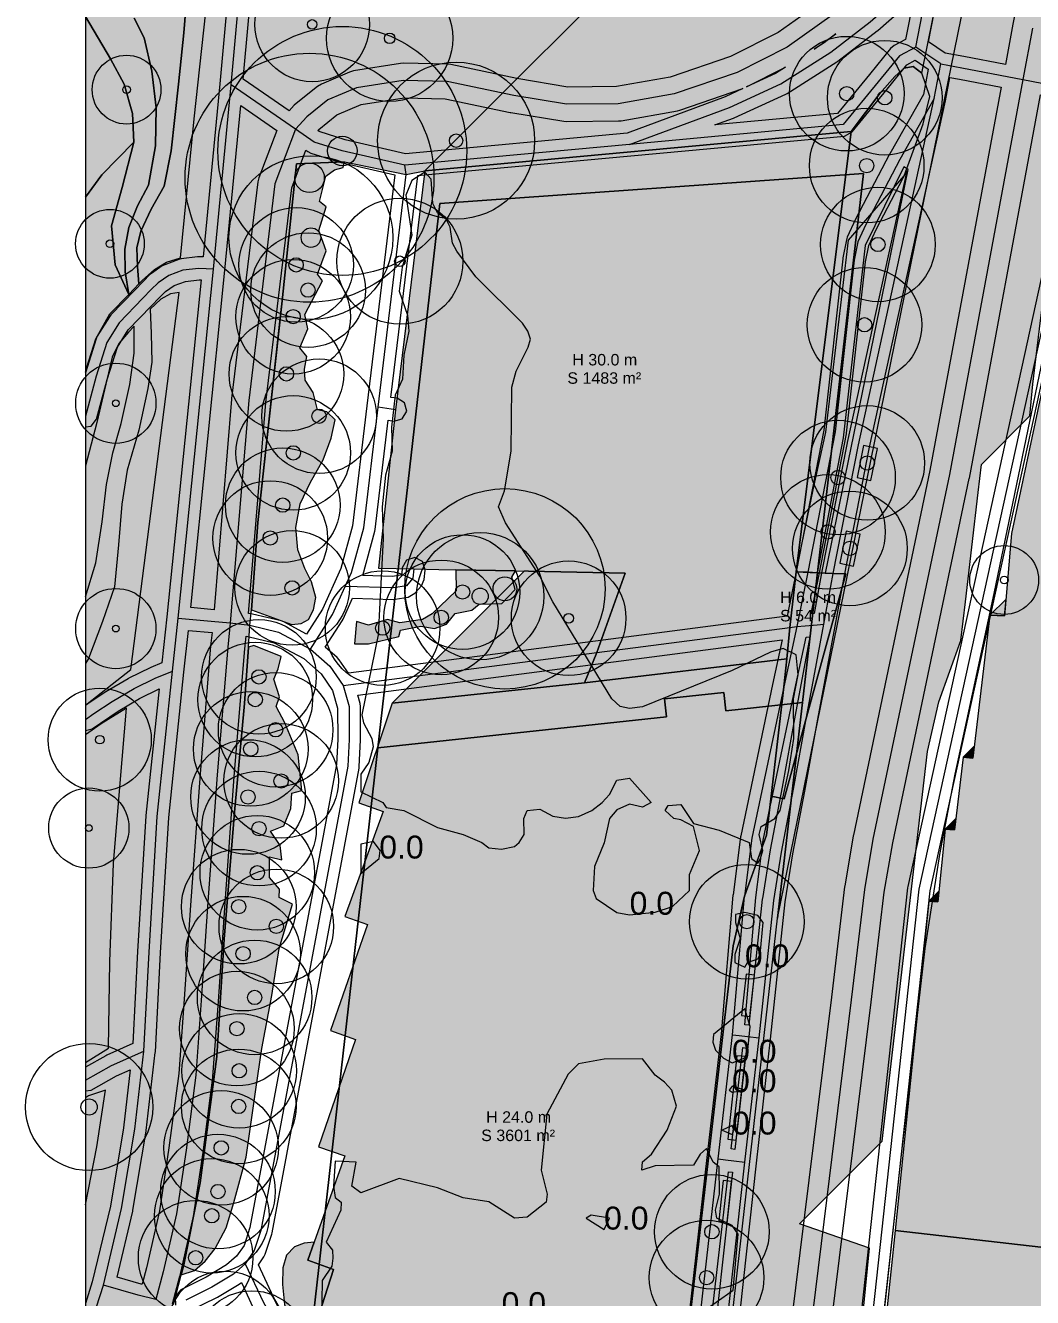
# Model space of a CAD drawing. Header units: metres. Extents: x -8 to 1190, y -11 to 1223.
# Drawn here: x -5.2 to 82.7, y 772.1 to 883.1 of the extents above; entities that cross this region are included whole.
import ezdxf

# ---------------------------------------------------------------- set-up
doc = ezdxf.new("R2010")
doc.units = ezdxf.units.M
doc.header["$MEASUREMENT"] = 0
for name, color, linetype, lineweight, true_color in [('TPX_BUILDING_AREAS_TEXT', 7, 'CONTINUOUS', 0, 0x000000), ('TPX_BUILDING_HEIGHTS_TEXT', 7, 'CONTINUOUS', 0, 0x000000), ('TPX_BUILDINGS', 7, 'CONTINUOUS', 0, 0x000000), ('TPX_BUILDINGS_HATCH', 7, 'CONTINUOUS', 0, 0xf0f0f0), ('TPX_BUILDINGS_SHADOWS_HATCH', 7, 'CONTINUOUS', 0, 0x000000), ('TPX_BUILDINGS_SHADOWS_OUTLINES', 7, 'CONTINUOUS', 0, 0x000000), ('TPX_CADASTRES', 7, 'CONTINUOUS', 0, 0x646464), ('TPX_CONTOUR_LINES_5M', 7, 'CONTINUOUS', 0, 0x969696), ('TPX_CONTOUR_LINES_5M_TEXT', 7, 'CONTINUOUS', 0, 0x000000), ('TPX_FRAME_PROJECT', 7, 'CONTINUOUS', 0, 0x000000), ('TPX_ROADS_AXES', 7, 'CONTINUOUS', 0, 0x323232), ('TPX_ROADS_CONTOURS', 7, 'CONTINUOUS', 0, 0x646464), ('TPX_VEGETATION_GREEN_SPACES', 7, 'CONTINUOUS', 0, 0x58ba48), ('TPX_VEGETATION_GREEN_SPACES_HATCH', 7, 'CONTINUOUS', 0, 0x58ba48), ('TPX_VEGETATION_TREES_INDIVIDUAL', 7, 'CONTINUOUS', 0, 0x136734), ('TPX_WATERWAYS', 7, 'CONTINUOUS', 0, 0x7aafdf), ('TPX_WATERWAYS_HATCH', 7, 'CONTINUOUS', 0, 0x7aafdf)]:
    doc.layers.add(name, color=color, linetype=linetype, lineweight=lineweight, true_color=true_color)
doc.styles.add('TPX_TEXTE', font='arial.ttf')

# ---------------------------------------------------------------- blocks, each defined once
blk = doc.blocks.new('TREETR006_CR069')
at = {"layer": 'TPX_VEGETATION_TREES_INDIVIDUAL'}
for radius in [6.85, 0.583]:
    blk.add_circle((0, 0, 0.04), radius, dxfattribs=at)
blk = doc.blocks.new('TREETR009_CR072')
at = {"layer": 'TPX_VEGETATION_TREES_INDIVIDUAL'}
for radius in [7.15, 0.851]:
    blk.add_circle((0, 0, 0.04), radius, dxfattribs=at)
blk = doc.blocks.new('TREETR003_CR030')
at = {"layer": 'TPX_VEGETATION_TREES_INDIVIDUAL'}
for radius in [3, 0.333]:
    blk.add_circle((0, 0, 0.04), radius, dxfattribs=at)
blk = doc.blocks.new('TREETR003_CR035')
at = {"layer": 'TPX_VEGETATION_TREES_INDIVIDUAL'}
for radius in [3.5, 0.292]:
    blk.add_circle((0, 0, 0.04), radius, dxfattribs=at)
blk = doc.blocks.new('TREETR004_CR045')
at = {"layer": 'TPX_VEGETATION_TREES_INDIVIDUAL'}
for radius in [4.5, 0.375]:
    blk.add_circle((0, 0, 0.04), radius, dxfattribs=at)
blk = doc.blocks.new('TREETR010_CR087')
at = {"layer": 'TPX_VEGETATION_TREES_INDIVIDUAL'}
for radius in [8.74, 1.04]:
    blk.add_circle((0, 0, 0.04), radius, dxfattribs=at)
blk = doc.blocks.new('TREETR005_CR055')
at = {"layer": 'TPX_VEGETATION_TREES_INDIVIDUAL'}
for radius in [5.5, 0.458]:
    blk.add_circle((0, 0, 0.04), radius, dxfattribs=at)
blk = doc.blocks.new('TREETR006_CR050')
at = {"layer": 'TPX_VEGETATION_TREES_INDIVIDUAL'}
for radius in [5, 0.625]:
    blk.add_circle((0, 0, 0.04), radius, dxfattribs=at)
blk = doc.blocks.new('TREETR004_CR050')
at = {"layer": 'TPX_VEGETATION_TREES_INDIVIDUAL'}
for radius in [5, 0.417]:
    blk.add_circle((0, 0, 0.04), radius, dxfattribs=at)
blk = doc.blocks.new('TREETR013_CR109')
at = {"layer": 'TPX_VEGETATION_TREES_INDIVIDUAL'}
for radius in [10.86, 1.29]:
    blk.add_circle((0, 0, 0.04), radius, dxfattribs=at)
blk = doc.blocks.new('TREETR007_CR056')
at = {"layer": 'TPX_VEGETATION_TREES_INDIVIDUAL'}
for radius in [5.55, 0.708]:
    blk.add_circle((0, 0, 0.04), radius, dxfattribs=at)

msp = doc.modelspace()

# ---------------------------------------------------------------- hatches: boundary and pattern name
at = {"layer": 'TPX_BUILDINGS_HATCH'}
for points in [[(27.05, 849.58), (25.58, 835.75), (28.65, 835.69), (30.83, 835.64), (32.34, 835.62), (37.54, 835.51), (38.68, 835.49), (47.11, 835.32), (44.63, 828.4), (43.56, 825.74), (61.22, 827.84), (61.47, 830.59), (62.04, 835.43), (66.84, 873.86), (29.63, 870.42), (27.05, 849.58)], [(73.61, 806.7), (70.68, 777.97), (90.51, 775.71), (88.73, 758.87), (91.45, 758.5), (90.71, 750.21), (112.98, 747.37), (115.37, 770.56), (114.98, 770.62), (103.7, 772.13), (102.29, 769.16), (100.28, 770.07), (98.16, 765.01), (94.88, 765.46), (96.09, 776.76), (98.38, 776.61), (100.04, 790.49), (100.12, 791.22), (100.63, 795.44), (102.65, 795.22), (107.24, 794.72), (112.13, 794.2), (113.03, 802.15), (118.72, 801.43), (124.74, 850.89), (125.15, 854.82), (126.63, 869), (88.12, 874.47), (83.87, 853.15), (80.83, 838.78), (80.21, 831.59), (78.94, 831.64), (77.44, 819.17), (76.6, 819.26), (75.85, 812.92), (75.04, 812.98), (74.4, 806.63), (73.61, 806.7)], [(60.94, 825.39), (59.83, 815.86), (60.98, 815.62), (62.93, 822.76), (66.35, 835.26), (65.26, 835.3), (64.58, 835.33), (63.87, 835.35), (63.04, 835.39), (62.04, 835.43), (61.47, 830.59), (61.22, 827.84), (60.94, 825.39)], [(19.29, 767.31), (18.82, 765.85), (20.64, 756.36), (19.45, 756.25), (22.31, 708.94), (37.54, 707.14), (41.47, 706.67), (45.13, 706.23), (47.79, 705.92), (46.74, 719.08), (47.29, 723.78), (47.37, 724.35), (47.43, 724.93), (47.69, 727.18), (50.09, 746.61), (50.58, 750.6), (51.46, 759.45), (42.65, 762.52), (42.94, 763.34), (43.63, 765.31), (44.25, 767.11), (44.46, 767.71), (52.56, 768.79), (56.53, 802.8), (57.51, 807.13), (59.12, 811.56), (59.44, 812.47), (59.83, 815.86), (60.94, 825.39), (61.22, 827.84), (43.56, 825.74), (26.76, 823.97), (23.85, 815.29), (25.97, 814.52), (22.63, 805.35), (24.61, 804.66), (21.4, 795.43), (23.57, 794.64), (20.34, 785.28), (22.64, 784.49), (19.96, 776.96), (19.4, 775.39), (21.66, 774.57), (19.63, 768.32), (19.29, 767.31)], [(70.68, 777.97), (68.01, 752.72), (87.84, 750.44), (88.73, 758.87), (90.51, 775.71), (70.68, 777.97)]]:
    msp.add_hatch(color=256, dxfattribs=at).paths.add_polyline_path(points)
at = {"layer": 'TPX_BUILDINGS_SHADOWS_HATCH'}
for points in [[(50.84, 891.63), (29.63, 870.42), (66.84, 873.86), (62.04, 835.43), (63.87, 835.35), (65.26, 835.3), (66.35, 835.26), (62.93, 822.76), (60.98, 815.62), (59.83, 815.86), (59.44, 812.47), (57.51, 807.13), (56.53, 802.8), (52.56, 768.79), (44.46, 767.71), (44.25, 767.11), (43.63, 765.31), (42.94, 763.34), (42.65, 762.52), (51.46, 759.45), (50.58, 750.6), (50.09, 746.61), (47.69, 727.18), (47.43, 724.95), (47.37, 724.35), (47.29, 723.78), (46.74, 719.08), (47.79, 705.92), (64.76, 722.89), (63.71, 736.05), (64.26, 740.75), (64.34, 741.32), (64.4, 741.9), (64.66, 744.15), (67.06, 763.58), (67.55, 767.57), (68.43, 776.42), (62.32, 778.55), (69.53, 785.76), (73.5, 819.77), (74.48, 824.1), (76.41, 829.44), (76.8, 832.83), (77.91, 842.36), (78.19, 844.81), (82.43, 849.05), (82.69, 851.8), (83.25, 856.64), (88.05, 895.08), (50.84, 891.63)], [(38.29, 835.5), (26.76, 823.97), (43.56, 825.74), (44.63, 828.4), (47.11, 835.32), (38.68, 835.49), (38.29, 835.5)], [(80.34, 833.05), (78.94, 831.64), (80.21, 831.59), (80.34, 833.05)], [(77.57, 820.23), (76.6, 819.26), (77.44, 819.17), (77.57, 820.23)], [(75.97, 813.91), (75.04, 812.98), (75.85, 812.92), (75.97, 813.91)], [(74.49, 807.58), (73.61, 806.7), (74.4, 806.63), (74.49, 807.58)]]:
    msp.add_hatch(color=256, dxfattribs=at).paths.add_polyline_path(points)
at = {"layer": 'TPX_VEGETATION_GREEN_SPACES_HATCH'}
for points in [[(0, 946.95), (0, 748.38), (1.31, 752.54), (3.68, 758.98), (6.18, 765.81), (7.04, 769.09), (7.68, 771.52), (8.36, 774.1), (8.58, 774.97), (10.02, 782.12), (11.48, 793.14), (12.1, 803.39), (13.01, 814.47), (13.87, 823.96), (14.22, 828.87), (14.35, 830.78), (14.48, 832.11), (15.05, 839.73), (17.03, 857.82), (17.14, 858.81), (18.41, 871.02), (22.6, 871.19), (28, 870.09), (29.63, 870.42), (66.84, 873.86), (69.33, 877.17), (70.64, 878.65), (71.45, 879.38), (72.23, 879.52), (72.99, 878.95), (77.42, 900.8), (81.56, 922.88), (82.26, 923.22), (85.47, 922.63), (85.77, 924.24), (86.11, 926.04), (86.54, 928.42), (86.97, 930.73), (89.12, 942.26), (89.73, 944.01), (90.69, 945.45), (92.03, 946.57), (93.5, 947.2), (95.23, 947.38), (115.7, 948.85), (117.33, 949.18), (118.76, 949.67), (119.86, 950.6), (120.69, 951.98), (125.22, 961.69), (130.85, 974.01), (132.57, 977.77), (134.39, 981.76), (142.7, 999.97), (145.24, 1005.52), (185.84, 1013.05), (217.83, 1018.96), (223.71, 1020.26), (221.84, 1029.13), (218.88, 1043.16), (217.58, 1049.33), (217.01, 1052.03), (215.68, 1058.31), (215.05, 1061.27), (214.08, 1065.92), (212.22, 1074.71), (211.56, 1077.85), (241.43, 1084.13), (243.06, 1076.42), (246.19, 1061.55), (248.12, 1052.43), (248.93, 1048.59), (250.85, 1039.5), (253.62, 1026.2), (259.73, 1027.35), (266.95, 1028.75), (258.3, 1072.96), (255.77, 1085.84), (296.74, 1093.81), (313.88, 1097.15), (316.41, 1097.64), (334.66, 1101.2), (378.18, 1109.74), (389.82, 1112.03), (387.91, 1124.13), (401.49, 1126.84), (484.15, 1142.34), (485.48, 1142.62), (487.78, 1143.04), (498.8, 1145.1), (500.98, 1145.51), (530.38, 1150.99), (533.24, 1151.54), (574.75, 1159.4), (574.1, 1163.4), (563.36, 1215.93), (563, 1218.59), (401.94, 1218.59), (401.47, 1216.75), (400.39, 1208.81), (401.16, 1205.6), (402.53, 1203.12), (403.3, 1200.46), (403.67, 1197.11), (402.52, 1193.65), (399.97, 1187.73), (396.85, 1182.79), (394.1, 1179.23), (389.84, 1175.05), (384.07, 1168.9), (379.71, 1165.1), (377.59, 1162.91), (376.46, 1159.99), (375.71, 1155.78), (375.78, 1138.41), (375.81, 1129.84), (373.86, 1128.02), (371.07, 1126.67), (366.58, 1125.46), (336.55, 1120.38), (326.68, 1119.79), (315.15, 1121.43), (307.05, 1123.19), (299.46, 1126.34), (289.16, 1132.6), (282.52, 1138.46), (277.47, 1144.68), (272.95, 1149.57), (270.14, 1151.39), (267.65, 1152.32), (261.09, 1177.74), (229.2, 1170.51), (226.55, 1164.42), (162.2, 1148.41), (158.41, 1147.29), (154.16, 1145.85), (149.7, 1143.84), (145.34, 1141.24), (141.54, 1138.54), (144.46, 1134.75), (146.98, 1131.4), (133.62, 1121.1), (131.09, 1124.45), (127.13, 1129.25), (123.84, 1130.33), (91.75, 1110.02), (87.45, 1107.29), (81.28, 1097.36), (59.82, 1062.76), (60.31, 1059.01), (64.63, 1055.95), (65.7, 1053.33), (68.24, 1052.74), (77.37, 1046.68), (77.54, 1047.76), (83.88, 1043.56), (77.85, 1039.96), (76.21, 1040.6), (73.52, 1029.16), (75.27, 1028.71), (74.5, 1025.64), (72.79, 1026.02), (71.15, 1019.08), (69.93, 1013.93), (69.08, 1010.4), (68.15, 1005.55), (76.96, 1000.05), (84.54, 995.29), (84.06, 992.66), (81.26, 985.85), (77.92, 979.36), (76.05, 976.38), (32.69, 993.15), (31.52, 985.11), (31.23, 982.73), (28.61, 961.39), (31.66, 960.68), (32.35, 960.51), (33.03, 960.34), (57.92, 954.73), (58.66, 954.55), (59.41, 954.37), (63.72, 953.35), (60.59, 933.97), (0, 946.95)], [(0, 946.95), (0, 748.38), (1.31, 752.54), (3.68, 758.98), (6.18, 765.81), (7.04, 769.09), (7.68, 771.52), (8.36, 774.1), (8.58, 774.97), (10.02, 782.12), (11.48, 793.14), (12.1, 803.39), (13.01, 814.47), (13.87, 823.96), (14.22, 828.87), (14.35, 830.78), (14.48, 832.11), (15.05, 839.73), (17.03, 857.82), (17.14, 858.81), (18.41, 871.02), (22.6, 871.19), (28, 870.09), (29.63, 870.42), (66.84, 873.86), (69.33, 877.17), (70.64, 878.65), (71.45, 879.38), (72.23, 879.52), (72.99, 878.95), (77.42, 900.8), (81.56, 922.88), (82.26, 923.22), (85.47, 922.63), (85.77, 924.24), (86.11, 926.04), (86.54, 928.42), (60.59, 933.97), (0, 946.95)], [(0, 896.85), (0, 883.89), (2.18, 880.18), (3.38, 877.97), (4.11, 875.41), (4.24, 872.93), (3.21, 868.97), (2.29, 865.61), (2.61, 862.23), (3.78, 859.63), (3.48, 861.6), (3.45, 863.58), (3.79, 865.47), (4.56, 867.36), (5.5, 869.16), (6.12, 872.59), (6.17, 875.92), (5.79, 879.1), (5.14, 882.01), (4.25, 883.75), (2.83, 884.92), (1.66, 886.69), (0.74, 889.02), (0.27, 891.45), (0.57, 893.98), (2.09, 895.91), (3.85, 897.23), (5.79, 897.54), (7.7, 896.93), (8.83, 895.43), (9.19, 892.76), (9.04, 888.23), (8.6, 882.46), (8.12, 877.98), (7.48, 872.15), (6.86, 869.07), (5.75, 867.07), (4.84, 865.16), (4.48, 863.7), (4.55, 862.07), (4.67, 860.55), (4.96, 860.85), (6.04, 861.8), (7.08, 862.46), (8.29, 862.83), (9.49, 874.96), (11, 888.85), (12.02, 896.95), (12.28, 900.14), (10.52, 900.87), (7.88, 900.95), (5.08, 900.26), (2.23, 898.87), (0, 896.85)], [(0, 883.89), (0, 868.11), (1.42, 870.06), (4.24, 872.93), (4.11, 875.41), (3.38, 877.97), (2.18, 880.18), (0, 883.89)], [(66.84, 873.86), (62.04, 835.43), (63.5, 842.6), (64.62, 847.62), (66.58, 864.37), (71.46, 869.98), (73.12, 874.51), (73.69, 876.9), (72.99, 878.95), (72.23, 879.52), (71.45, 879.38), (70.64, 878.65), (69.33, 877.17), (66.84, 873.86)], [(0, 868.11), (0, 852.84), (0.13, 853.3), (0.92, 855.76), (2.14, 857.94), (3.78, 859.63), (2.61, 862.23), (2.29, 865.61), (3.21, 868.97), (4.24, 872.93), (1.42, 870.06), (0, 868.11)], [(15.05, 839.73), (14.48, 832.11), (16.4, 831.43), (18.02, 830.83), (18.84, 830.92), (19.47, 831.27), (19.91, 832.11), (20.12, 833.18), (19.74, 834.56), (19.15, 835.72), (18.53, 837.36), (18.35, 839.3), (18.73, 841.36), (19.64, 843.27), (20.76, 845.21), (21.45, 847.08), (21.81, 848.69), (21.07, 849.39), (20.24, 849.58), (19.89, 851.09), (19.17, 852.14), (19.12, 853.11), (19.31, 854.23), (18.71, 854.98), (19.41, 856.64), (19.16, 857.88), (20.69, 860.81), (20.25, 861.4), (21.01, 863.45), (20.38, 865.2), (21.02, 867.27), (20.43, 867.74), (20.99, 869.95), (21.73, 870.49), (22.49, 870.7), (22.6, 871.19), (18.41, 871.02), (17.14, 858.81), (15.05, 839.73)], [(66.12, 847.13), (63.87, 835.35), (64.58, 835.33), (71.79, 870.52), (71.43, 870.76), (68.04, 863.91), (66.12, 847.13)], [(0, 827.45), (0, 823.82), (0.16, 823.92), (3.97, 826.91), (8.17, 859.81), (7.42, 859.7), (6.58, 859.23), (5.65, 858.35), (5.74, 856.24), (5.79, 853.72), (5.46, 851.42), (4.67, 847.78), (3.64, 844.29), (3.18, 841.34), (2.9, 837.79), (2.53, 834.13), (1.49, 831.09), (0.27, 827.86), (0, 827.45)], [(0, 844.67), (0, 833.24), (0.9, 836.22), (1.47, 839.79), (1.84, 843.06), (2.4, 845.81), (3.11, 848.38), (3.87, 851.78), (4.25, 854.52), (4.26, 856.86), (3.77, 856.33), (2.93, 855.35), (2.33, 854.17), (0.99, 848.46), (0, 844.67)], [(67.9, 846.45), (67.34, 843.65), (68.54, 843.41), (69.11, 846.2), (67.9, 846.45)], [(66.4, 838.99), (65.83, 836.2), (67.03, 835.94), (67.6, 838.73), (66.4, 838.99)], [(23.67, 831.09), (23.48, 829.14), (24.7, 829.14), (27.35, 829.78), (27.51, 830.33), (29.27, 830.7), (30.47, 830.48), (31.52, 830.86), (32.28, 831.81), (33.72, 832.09), (34.35, 832.62), (36.33, 832.66), (37.51, 833.88), (37.21, 834.96), (37.54, 835.51), (32.34, 835.62), (32.35, 833.77), (30.27, 831.76), (29.43, 831.27), (27.43, 830.99), (26.35, 831.26), (24.71, 830.79), (23.67, 831.09)], [(8.58, 774.97), (8.36, 774.1), (9.53, 774.49), (10.45, 775.28), (11.33, 776.41), (12.29, 778.21), (12.94, 780.4), (14.04, 784.37), (14.87, 790.27), (15.41, 793.85), (16.27, 798.46), (16.91, 802.56), (18.07, 806.44), (16.9, 807.01), (16.94, 807.74), (16.07, 808.78), (16.06, 810.57), (17.13, 810.3), (16.99, 811.57), (16.15, 812.8), (17.31, 813.26), (17.93, 814.79), (18.01, 816.13), (18.89, 816.37), (18.58, 819.46), (17.4, 822.26), (16.64, 823.68), (16.94, 824.54), (16.45, 826.07), (16.82, 826.96), (17.08, 828.04), (14.71, 829), (14.22, 828.87), (13.87, 823.96), (13.01, 814.47), (12.1, 803.39), (11.48, 793.14), (10.02, 782.12), (8.58, 774.97)], [(0, 821.21), (0, 792.64), (2.02, 793.87), (2.14, 801.43), (2.44, 809.98), (3.03, 817.01), (3.6, 823.54), (1.37, 822.16), (0, 821.21)], [(57.65, 800.33), (57.25, 796.73), (57.99, 796.64), (58.38, 800.25), (57.65, 800.33)], [(56.86, 793.22), (56.06, 785.94), (56.79, 785.85), (57.6, 793.14), (56.86, 793.22)], [(0, 789.55), (0, 780.22), (1.01, 785.26), (1.75, 790.2), (0.27, 789.72), (0, 789.55)], [(55.66, 782.34), (55.28, 778.81), (56, 778.71), (56.39, 782.25), (55.66, 782.34)], [(17.23, 774.7), (17.19, 773.26), (17.38, 771.52), (17.79, 770.13), (18.58, 768.98), (19.38, 768.44), (19.63, 768.32), (21.66, 774.57), (19.4, 775.39), (19.96, 776.96), (19.09, 776.87), (18.24, 776.53), (17.54, 775.82), (17.23, 774.7)]]:
    msp.add_hatch(color=256, dxfattribs=at).paths.add_polyline_path(points)
at = {"layer": 'TPX_WATERWAYS_HATCH'}
msp.add_hatch(color=256, dxfattribs=at).paths.add_polyline_path([(0.57, 893.98), (0.27, 891.45), (0.74, 889.02), (1.66, 886.69), (2.83, 884.92), (4.25, 883.75), (5.14, 882.01), (5.79, 879.1), (6.17, 875.92), (6.12, 872.59), (5.5, 869.16), (4.56, 867.36), (3.79, 865.47), (3.45, 863.58), (3.48, 861.6), (3.78, 859.63), (4.67, 860.55), (4.55, 862.07), (4.48, 863.7), (4.84, 865.16), (5.75, 867.07), (6.86, 869.07), (7.48, 872.15), (8.12, 877.98), (8.6, 882.46), (9.04, 888.23), (9.19, 892.76), (8.83, 895.43), (7.7, 896.93), (5.79, 897.54), (3.85, 897.23), (2.09, 895.91), (0.57, 893.98)])

# ---------------------------------------------------------------- linework, layer by layer
at = {"layer": 'TPX_BUILDINGS', "elevation": 0.04}
for points in [[(27.05, 849.58), (25.58, 835.75), (28.65, 835.69), (30.83, 835.64), (32.34, 835.62), (37.54, 835.51), (38.68, 835.49), (47.11, 835.32), (44.63, 828.4), (43.56, 825.74), (61.22, 827.84), (61.47, 830.59), (62.04, 835.43), (66.84, 873.86), (29.63, 870.42)], [(60.94, 825.39), (59.83, 815.86), (60.98, 815.62), (62.93, 822.76), (66.35, 835.26), (65.26, 835.3), (64.58, 835.33), (63.87, 835.35), (63.04, 835.39), (62.04, 835.43), (61.47, 830.59), (61.22, 827.84)], [(70.68, 777.97), (68.01, 752.72), (87.84, 750.44), (88.73, 758.87), (90.51, 775.71)]]:
    msp.add_lwpolyline(points, close=True, dxfattribs=at)
for points in [[(83.87, 853.15), (80.83, 838.78), (80.21, 831.59), (78.94, 831.64), (77.44, 819.17), (76.6, 819.26), (75.85, 812.92), (75.04, 812.98), (74.4, 806.63), (73.61, 806.7), (70.68, 777.97), (90.51, 775.71)], [(52.56, 768.79), (56.53, 802.8), (57.51, 807.13), (59.12, 811.56), (59.44, 812.47), (59.83, 815.86), (60.94, 825.39), (61.22, 827.84), (43.56, 825.74), (26.76, 823.97), (23.85, 815.29), (25.97, 814.52), (22.63, 805.35), (24.61, 804.66), (21.4, 795.43), (23.57, 794.64), (20.34, 785.28), (22.64, 784.49), (19.96, 776.96), (19.4, 775.39), (21.66, 774.57), (19.63, 768.32)]]:
    msp.add_lwpolyline(points, dxfattribs=at)
at = {"layer": 'TPX_BUILDINGS_SHADOWS_OUTLINES', "elevation": 0.04}
for points in [[(67.55, 767.57), (68.43, 776.42), (62.32, 778.55), (69.53, 785.76), (73.5, 819.77), (74.48, 824.1), (76.41, 829.44), (76.8, 832.83), (77.91, 842.36), (78.19, 844.81), (82.43, 849.05), (82.69, 851.8), (83.25, 856.64), (88.05, 895.08)], [(50.84, 891.63), (29.63, 870.42), (66.84, 873.86), (62.04, 835.43), (63.87, 835.35), (65.26, 835.3), (66.35, 835.26), (62.93, 822.76), (60.98, 815.62), (59.83, 815.86), (59.44, 812.47), (57.51, 807.13), (56.53, 802.8), (52.56, 768.79)]]:
    msp.add_lwpolyline(points, dxfattribs=at)
for points in [[(38.29, 835.5), (26.76, 823.97), (43.56, 825.74), (44.63, 828.4), (47.11, 835.32), (38.68, 835.49)], [(80.34, 833.05), (78.94, 831.64), (80.21, 831.59)], [(77.57, 820.23), (76.6, 819.26), (77.44, 819.17)], [(75.97, 813.91), (75.04, 812.98), (75.85, 812.92)], [(74.49, 807.58), (73.61, 806.7), (74.4, 806.63)]]:
    msp.add_lwpolyline(points, close=True, dxfattribs=at)
at = {"layer": 'TPX_CADASTRES', "elevation": 0.02}
for points in [[(0, 947.13), (0, 595.6), (5.47, 643.71), (7.13, 658.29), (9.5, 679.16), (45.56, 674.66), (48.68, 702.1), (12.62, 706.6), (25.53, 820.09), (30.92, 867.56), (67.89, 870.17), (62.59, 824.04), (60.41, 805.22), (85.48, 928.08), (60.47, 934.83), (60.3, 933.81), (26.37, 941.25)], [(71.25, 785.09), (65.95, 737.22), (82.28, 735.08), (81.65, 729.68), (81.39, 727.47), (81.61, 727.44), (85.43, 726.94), (108.43, 723.94), (113.26, 723.31), (116.65, 756.19), (118.63, 773.37), (108.96, 774.58), (120.94, 793.31), (124.05, 821.89), (128.96, 870.8), (88.64, 878.7), (79.29, 833.55), (76.9, 822.45), (75.86, 817.78), (74.53, 810.76), (73.26, 802.57)], [(30.92, 867.56), (25.53, 820.09), (50.7, 822.77), (50.53, 824.36), (55.71, 824.91), (55.89, 823.32), (62.59, 824.04), (67.89, 870.17)], [(25.53, 820.09), (12.62, 706.6), (48.68, 702.1), (60.41, 805.22), (62.59, 824.04), (55.89, 823.32), (55.71, 824.91), (50.53, 824.36), (50.7, 822.77)]]:
    msp.add_lwpolyline(points, close=True, dxfattribs=at)
at = {"layer": 'TPX_CONTOUR_LINES_5M', "elevation": 0.05}
for points in [[(29.61, 870.29), (28.5, 869.57), (27.95, 868.28), (28.49, 864.8), (27.63, 862.01), (27.37, 859.92), (28.11, 857.82), (28.22, 856.43), (27.78, 854.34), (27.66, 852.25), (27.04, 850.85), (26.71, 848.06), (26.77, 845.97), (26.2, 843.88), (25.9, 841.09), (25.99, 838.3), (25.54, 829.94), (24.12, 822.97), (24.26, 822.27), (25, 820.88), (25.1, 820.18), (24.72, 818.79), (24.03, 817.78), (24.03, 816.23), (25.96, 815.3), (26.26, 814.88), (27.79, 814.6), (30.73, 813.13), (32.97, 812.53), (34.6, 811.81), (35.2, 811.36), (36.32, 811.25), (37.44, 811.47), (37.86, 811.81), (38.29, 812.51), (38.25, 813.91), (38.55, 814.62), (39.67, 814.72), (40.79, 814.11), (41.91, 813.95), (43.02, 814.08), (44.2, 814.6), (45.11, 815.3), (45.74, 816), (46.38, 817.26), (47.49, 817.44), (49.36, 815.3), (48.61, 814.91), (47.49, 815.17), (46.38, 814.66), (45.73, 813.91), (45.26, 811.79), (44.42, 809.72), (44.3, 807.63), (44.57, 806.93), (46.38, 805.72), (47.49, 805.52), (49.73, 805.73), (51.24, 806.24), (52.73, 807.63), (52.72, 809.03), (53.59, 811.12), (53.06, 813.21), (51.96, 813.81), (51.36, 813.91), (50.58, 814.6), (50.85, 815.06), (51.96, 815.13), (53.08, 813.47), (55.32, 812.9), (57.93, 811.81), (58.14, 810.42), (58.67, 810.01), (58.9, 810.42), (59.12, 811.12), (58.81, 812.51), (58.98, 813.21), (60.17, 813.91), (60.63, 814.6), (61.4, 818.09), (61.83, 820.88), (61.8, 824.36), (62.2, 826.45), (62.02, 828.2), (60.9, 828.75), (59.79, 828.41), (56.43, 826.82), (48.61, 823.65), (47.49, 823.5), (46.68, 823.67), (45.94, 824.36), (40.79, 832.82), (39.67, 835.06), (36.65, 839.7), (36.05, 841.09), (36.56, 842.49), (37.16, 845.97), (37.21, 851.55), (37.6, 852.94), (38.64, 855.04), (38.84, 855.73), (38.6, 856.43), (38.14, 857.13), (34.08, 861.17), (32.42, 863.4), (32.03, 864.1), (31.83, 865.49), (31.48, 866.19), (30.73, 866.75), (30.31, 867.58), (30.16, 869.68), (29.61, 870.29)], [(25.14, 811.9), (24.03, 811.68), (24.03, 809.12), (25.64, 810.42), (25.71, 811.12), (25.14, 811.9)], [(57.55, 805.71), (56.74, 805.54), (56.73, 804.84), (57.13, 803.45), (56.67, 802.05), (56.66, 801.36), (57.55, 800.93), (57.78, 801.36), (58.67, 801.67), (58.87, 802.05), (59.14, 804.84), (58.67, 805.44), (57.55, 805.71)], [(57.55, 797.32), (54.81, 795.08), (54.75, 794.39), (54.98, 793.69), (55.68, 792.99), (56.43, 792.61), (57.55, 793.02), (57.82, 793.69), (58.01, 795.78), (57.55, 797.32)], [(43.02, 792.52), (42.14, 791.6), (40.28, 788.11), (39.76, 783.23), (40.3, 781.14), (40.2, 780.44), (38.55, 779.12), (37.44, 779.05), (35.2, 780.48), (32.97, 780.83), (30.73, 781.69), (27.38, 782.51), (24.03, 781.25), (23.25, 781.84), (23.63, 783.93), (21.79, 784.01), (21.66, 781.84), (21.79, 780.85), (22.33, 780.44), (22.28, 779.75), (21.01, 776.96), (21.55, 776.26), (21.59, 775.56), (21.51, 774.87), (20.67, 773.6), (20.59, 769.99)], [(54.56, 771.38), (56.52, 772.77), (56.96, 777.65), (56.43, 778.42), (55.11, 779.05), (54.98, 779.75), (55.34, 781.14), (55.32, 783.51), (54.79, 783.93), (54.2, 785.11), (53.64, 784.63), (53.08, 783.68), (49.73, 783.61), (48.55, 783.23), (48.61, 783.95), (49.39, 784.63), (50.77, 786.72), (51.58, 788.81), (51.19, 790.2), (50.55, 790.9), (49.73, 791.52), (48.61, 792.94), (45.26, 792.92), (43.02, 792.52)], [(56.43, 790.55), (56.17, 790.2), (56.43, 790.03), (57.56, 790.2), (56.43, 790.55)], [(56.43, 787.13), (55.56, 786.72), (56.43, 786.34), (56.58, 786.72), (56.43, 787.13)], [(44.14, 779.31), (43.71, 779.05), (45.26, 778.05), (45.75, 779.05), (44.14, 779.31)]]:
    msp.add_lwpolyline(points, dxfattribs=at)
at = {"layer": 'TPX_FRAME_PROJECT', "elevation": 0}
msp.add_lwpolyline([(0, 0), (1184.57, 0), (1184.57, 1218.59), (0, 1218.59)], close=True, dxfattribs=at)
at = {"layer": 'TPX_ROADS_AXES', "elevation": 0.03}
for points in [[(97.78, 928.51), (88.8, 883.77), (88.66, 881.52), (88.46, 879.33), (87.96, 877.13), (72.74, 807.76), (49.52, 594.54), (48.22, 582.67)], [(55.29, 763.3), (57.56, 783.94), (58.8, 794.77), (60.07, 806.77), (60.74, 810.99), (61.79, 816.47), (62.93, 822.76), (64.44, 830.87), (65.26, 835.3), (67.46, 846.5), (74.08, 876.73), (74.65, 879.75), (72.47, 881.22), (73.81, 888.13), (79.74, 917.38)], [(7.59, 826.78), (8.1, 831.4), (11.19, 861.85), (12.71, 877.92), (13.81, 889.77)], [(47.49, 872.72), (56.2, 875.95), (60.69, 878.02), (65.04, 880.77), (68.49, 883.42), (73.81, 888.13)], [(65.38, 884.13), (61.23, 881.21), (56.89, 879.01), (51.39, 877.14), (46.49, 876.27), (41.98, 876.23), (37.38, 876.99), (31.57, 878.21), (27.73, 878.3), (23.65, 877.65), (21.17, 876.6), (19.33, 875.13), (18.34, 874.04), (16.54, 869.29), (14.25, 850.37), (12.64, 830.99), (12.42, 828.86), (11.49, 817.71), (10.66, 806.23), (10.11, 798.04), (9.63, 791.52), (8.78, 784.98), (7.95, 779.41), (6.8, 774.36), (6.16, 771.95)], [(82.66, 882.86), (81.82, 878.38), (75.42, 843.93), (68.73, 812.1), (67.99, 807.73), (66.84, 798.1), (62.51, 763.13), (58.38, 731.92), (54.8, 699.68), (53, 683.45), (49.11, 648.51), (41.57, 583.86), (24.75, 449.15), (21.08, 412.18), (18.76, 393.08), (12.03, 329.96), (0, 223.35)], [(72.47, 881.22), (71.04, 880.46), (69.19, 878.18)], [(74.65, 879.75), (76.48, 879.39), (81.82, 878.38), (86.78, 877.43), (87.96, 877.13), (128.47, 869.38), (130.13, 868.74), (133.94, 867.29), (137.79, 865.83), (139.74, 865.59), (243.56, 854.46)], [(66.14, 874.45), (47.49, 872.72), (27.87, 870.9), (22.42, 872.15), (19.96, 872.93), (18.34, 874.04), (12.71, 877.92)], [(69.19, 878.18), (66.14, 874.45)], [(74.08, 876.73), (71.06, 871.42), (68.1, 865.73), (67.4, 864.21), (67.08, 862.63), (65.43, 847.65), (63.04, 835.39), (62.09, 830.65), (60.94, 825.39), (58.17, 812.19), (57.51, 807.13)], [(19.63, 828.68), (21.57, 831.71), (22.68, 834.16), (23.23, 835.37), (24.3, 839.26), (25.55, 849.81), (28, 870.09), (27.87, 870.9)], [(11.19, 861.85), (9.91, 861.91), (8.49, 861.74), (7.27, 861.29), (6.34, 860.65), (5.75, 860.06), (5.02, 859.31), (2.94, 857.15), (1.88, 855.45), (0.95, 852.49), (0, 849.01)], [(27.05, 849.58), (25.55, 849.81)], [(28.65, 835.69), (28.57, 834.87), (28.01, 834.22), (26.88, 834.03), (22.68, 834.16)], [(8.1, 831.4), (10.97, 831.14), (12.64, 830.99), (14.35, 830.78), (16.84, 830.18), (19.63, 828.68), (21.32, 827.2), (22.48, 825.53), (23.01, 823.68), (23.02, 820.81), (22.9, 818.49), (15.31, 777.97), (14.74, 776.22), (13.95, 775.07), (12.92, 774.15), (11.02, 773.02), (8.77, 771.9)], [(22.48, 825.53), (44.63, 828.4), (61.47, 830.59), (62.09, 830.65), (62.81, 830.72)], [(62.81, 830.72), (63.86, 830.82)], [(63.86, 830.82), (64.44, 830.87)], [(0, 768.35), (1.57, 773.21), (3.16, 779.9), (4.31, 786.8), (5.11, 793.61), (5.55, 802.26), (6.27, 814.08), (7.59, 826.78)], [(0, 822.54), (0.74, 823.07), (2.34, 824.11), (4.25, 825.25), (6.09, 826.17), (7.59, 826.78)], [(48.08, 764.54), (49.16, 766.57), (49.78, 766.58), (53.22, 766.64), (55.23, 784.22), (56.48, 795.04), (57.51, 807.13)], [(56.48, 795.04), (57.06, 794.97)], [(57.06, 794.97), (57.79, 794.89)], [(57.79, 794.89), (58.8, 794.77)], [(0, 791.08), (2.27, 792.35), (5.11, 793.61)], [(55.23, 784.22), (55.86, 784.13)], [(55.86, 784.13), (56.6, 784.05)], [(56.6, 784.05), (57.56, 783.94)], [(13.95, 775.07), (15.53, 771.69), (16.52, 769.97), (17.4, 768.62), (18.4, 767.73), (19.29, 767.31), (43.63, 765.31), (48.08, 764.54), (49.73, 764.26)], [(6.16, 771.95), (4.61, 772.34), (1.57, 773.21)]]:
    msp.add_lwpolyline(points, dxfattribs=at)
at = {"layer": 'TPX_ROADS_CONTOURS', "elevation": 0.03}
for points in [[(73.58, 881.68), (74.79, 887.94), (80.72, 917.18), (81.85, 923.3), (82.81, 923.28), (88.62, 922.17), (80.94, 883.2), (80.28, 879.69), (76.66, 880.38), (75.04, 880.69)], [(54.94, 874.42), (56.55, 875.01), (56.62, 875.04), (61.11, 877.11), (61.23, 877.17), (65.58, 879.93), (65.65, 879.98), (69.1, 882.62), (69.16, 882.67), (72.27, 885.43), (71.58, 881.88), (70.57, 881.34), (70.26, 881.09), (68.42, 878.81), (65.63, 875.41)], [(63.6, 881.04), (65.49, 882.37), (64.47, 881.59)], [(20.93, 828.87), (22.41, 831.17), (22.48, 831.3), (23.32, 833.14), (26.85, 833.03), (27.04, 833.04), (28.17, 833.23), (28.76, 833.56), (29.33, 834.21), (29.56, 834.77), (29.65, 835.59), (29.42, 836.33), (28.75, 836.69), (28.02, 836.46), (27.65, 835.79), (27.6, 835.28), (27.49, 835.14), (26.81, 835.03), (24.2, 835.11), (25.26, 838.99), (25.29, 839.14), (26.43, 848.67), (26.91, 848.59), (27.65, 848.78), (28.04, 849.44), (27.86, 850.18), (27.2, 850.57), (26.66, 850.65), (29, 869.97), (28.99, 870), (47.59, 871.73), (66.24, 873.45), (66.91, 873.81), (69.97, 877.55), (71.69, 879.67), (72.41, 880.06), (73.55, 879.29), (73.13, 877.08), (70.19, 871.91), (70.18, 871.88), (67.21, 866.19), (66.49, 864.62), (66.42, 864.4), (66.1, 862.83), (66.09, 862.74), (64.44, 847.8), (62.06, 835.58), (61.25, 831.57), (44.5, 829.39), (22.95, 826.6), (22.14, 827.77), (21.98, 827.95)], [(57.7, 877.74), (61.09, 879.46), (60.21, 878.9)], [(20.27, 873.93), (20.36, 874.03), (21.95, 875.3), (24.07, 876.2), (27.83, 876.8), (31.4, 876.71), (37.07, 875.52), (37.14, 875.51), (41.74, 874.75), (42, 874.73), (46.51, 874.77), (46.76, 874.79), (51.66, 875.66), (51.88, 875.72), (57.37, 877.59), (55.82, 876.87), (47.27, 873.71), (27.94, 871.91), (22.68, 873.12), (20.41, 873.84)], [(54.29, 679.26), (54.74, 683.26), (56.54, 699.48), (60.12, 731.71), (64.25, 762.91), (68.58, 797.89), (69.72, 807.48), (70.45, 811.78), (77.13, 843.57), (77.14, 843.61), (83.36, 877.06), (86.56, 876.45), (86.78, 876.4), (71.76, 807.97), (71.74, 807.86), (57.38, 675.97)], [(9.2, 832.31), (12.18, 861.75), (13.55, 876.13), (16.7, 873.95), (15.13, 869.82), (15.05, 869.47), (12.76, 850.55), (12.75, 850.5), (11.23, 832.12)], [(14.22, 831.8), (15.74, 850.22), (18, 868.93), (19.25, 872.21), (19.4, 872.1), (19.66, 871.97), (22.12, 871.2), (22.2, 871.17), (26.99, 870.08), (26.99, 870.07), (24.56, 849.92), (23.31, 839.45), (22.29, 835.71), (20.69, 832.19), (19.29, 830), (17.31, 831.06), (17.07, 831.15), (14.59, 831.75)], [(63.33, 831.77), (64.02, 835.2), (66.41, 847.46), (66.43, 847.54), (68.07, 862.48), (68.36, 863.89), (69, 865.29), (71.68, 870.43), (66.48, 846.71), (66.48, 846.69), (64.28, 835.49), (63.59, 831.8)], [(2.76, 773.91), (4.14, 779.67), (4.15, 779.74), (5.3, 786.64), (5.3, 786.68), (6.1, 793.49), (6.11, 793.55), (6.55, 802.2), (7.27, 813.99), (8.59, 826.67), (8.99, 830.32), (11.05, 830.13), (10.93, 828.99), (10, 817.82), (9.17, 806.34), (8.61, 798.15), (8.14, 791.67), (7.29, 785.18), (6.47, 779.69), (5.34, 774.72), (4.96, 773.28), (4.87, 773.3)], [(57.56, 795.92), (58.5, 807.03), (59.15, 812.02), (61.91, 825.18), (62.91, 829.72), (63.21, 829.75), (61.95, 822.94), (60.81, 816.66), (59.76, 811.18), (59.08, 806.93), (59.07, 806.88), (57.91, 795.88)], [(56.34, 785.09), (57.36, 793.93), (57.69, 793.89), (56.68, 785.05)], [(49.62, 765.3), (49.77, 765.58), (53.24, 765.64), (53.89, 765.9), (54.21, 766.53), (56.11, 783.1), (56.46, 783.06), (54.41, 764.46), (52.48, 764.8), (51.19, 765.02)]]:
    msp.add_lwpolyline(points, close=True, dxfattribs=at)
for points in [[(12.81, 889.86), (11.72, 878.01), (10.28, 862.9), (9.96, 862.91), (9.79, 862.91), (8.37, 862.74), (8.15, 862.68), (6.93, 862.23), (6.7, 862.12), (5.77, 861.47), (5.63, 861.36), (5.03, 860.76), (4.3, 860.01), (2.22, 857.85), (2.09, 857.68), (1.03, 855.98), (0.93, 855.75), (0, 852.78), (0, 848.08), (0.49, 848.14), (0.96, 848.75), (1.91, 852.2), (2.8, 855.04), (3.73, 856.54), (5.74, 858.62), (6.46, 859.36), (6.98, 859.88), (7.74, 860.4), (8.73, 860.76), (9.94, 860.91), (10.09, 860.9), (7.11, 831.5), (6.66, 827.48), (5.72, 827.1), (5.64, 827.07), (3.8, 826.15), (3.74, 826.11), (1.79, 824.95), (0.2, 823.91), (0, 823.77), (0, 821.6), (0.58, 821.73), (1.31, 822.24), (2.87, 823.27), (4.73, 824.38), (6.43, 825.22), (5.28, 814.18), (5.28, 814.14), (4.55, 802.32), (4.14, 794.27), (1.87, 793.26), (1.78, 793.22), (0, 792.22), (0, 790.15), (0.49, 790.21), (2.72, 791.45), (3.91, 791.98), (3.32, 786.94), (2.18, 780.1), (0.6, 773.48), (0, 771.61)], [(64.4, 885.27), (60.46, 882.5), (56.3, 880.4), (51.02, 878.6), (46.36, 877.77), (42.1, 877.73), (37.66, 878.46), (31.88, 879.68), (31.61, 879.71), (27.77, 879.8), (27.49, 879.78), (23.41, 879.13), (23.06, 879.03), (20.59, 877.98), (20.24, 877.77), (18.4, 876.3), (18.23, 876.14), (17.78, 875.64), (13.76, 878.41), (14.73, 888.93)], [(56.29, 763.19), (58.56, 783.83), (59.79, 794.66), (61.06, 806.64), (61.73, 810.82), (62.77, 816.29), (63.92, 822.58), (65.42, 830.69), (66.24, 835.11), (68.44, 846.3), (75.06, 876.52), (75.45, 878.57), (76.29, 878.41), (79.92, 877.72), (73.7, 844.27), (67.02, 812.46), (67.01, 812.4), (66.27, 808.02), (66.25, 807.94), (65.11, 798.32), (60.78, 763.35)], [(59.18, 674.04), (73.73, 807.59), (88.73, 875.97)], [(7.61, 771.57), (8.25, 773.98), (8.26, 774.03), (9.41, 779.07), (9.43, 779.19), (10.27, 784.78), (11.12, 791.32), (11.13, 791.41), (11.6, 797.94), (12.16, 806.12), (12.99, 817.59), (13.92, 828.72), (14.03, 829.81), (14.18, 829.79), (16.48, 829.24), (19.05, 827.86), (20.57, 826.53), (21.56, 825.09), (22.01, 823.54), (22.02, 820.83), (21.9, 818.61), (14.34, 778.22), (13.84, 776.67), (13.19, 775.73), (12.32, 774.96), (10.54, 773.9), (8.33, 772.8), (7.82, 772.22), (7.87, 771.46)], [(17.37, 770.49), (16.41, 772.15), (15.1, 774.97), (15.57, 775.66), (15.69, 775.91), (16.26, 777.66), (16.3, 777.78), (23.88, 818.31), (23.9, 818.44), (24.02, 820.76), (24.02, 820.81), (24.01, 823.69), (23.97, 823.96), (23.76, 824.68), (44.75, 827.41), (60.81, 829.49), (59.96, 825.59), (57.19, 812.4), (57.18, 812.32), (56.52, 807.26), (56.51, 807.22), (55.48, 795.14), (54.24, 784.33), (52.33, 767.63)], [(9.21, 771.01), (11.47, 772.13), (11.53, 772.16), (13.43, 773.29), (13.61, 773.43), (14.62, 771.27)]]:
    msp.add_lwpolyline(points, dxfattribs=at)
at = {"layer": 'TPX_VEGETATION_GREEN_SPACES', "elevation": 0}
for points in [[(81.26, 985.85), (77.92, 979.36), (76.05, 976.38), (32.69, 993.15), (31.52, 985.11), (31.23, 982.73), (28.61, 961.39), (31.66, 960.68), (32.35, 960.51), (33.03, 960.34), (57.92, 954.73), (58.66, 954.55), (59.41, 954.37), (63.72, 953.35), (60.59, 933.97), (0, 946.95), (0, 748.38)], [(0, 946.95), (0, 748.38)], [(7.68, 771.52), (8.36, 774.1), (8.58, 774.97), (10.02, 782.12), (11.48, 793.14), (12.1, 803.39), (13.01, 814.47), (13.87, 823.96), (14.22, 828.87), (14.35, 830.78), (14.48, 832.11), (15.05, 839.73), (17.03, 857.82), (17.14, 858.81), (18.41, 871.02), (22.6, 871.19), (28, 870.09), (29.63, 870.42), (66.84, 873.86), (69.33, 877.17), (70.64, 878.65), (71.45, 879.38), (72.23, 879.52), (72.99, 878.95), (77.42, 900.8)], [(7.68, 771.52), (8.36, 774.1), (8.58, 774.97), (10.02, 782.12), (11.48, 793.14), (12.1, 803.39), (13.01, 814.47), (13.87, 823.96), (14.22, 828.87), (14.35, 830.78), (14.48, 832.11), (15.05, 839.73), (17.03, 857.82), (17.14, 858.81), (18.41, 871.02), (22.6, 871.19), (28, 870.09), (29.63, 870.42), (66.84, 873.86), (69.33, 877.17), (70.64, 878.65), (71.45, 879.38), (72.23, 879.52), (72.99, 878.95), (77.42, 900.8)], [(9.04, 888.23), (8.6, 882.46), (8.12, 877.98), (7.48, 872.15), (6.86, 869.07), (5.75, 867.07), (4.84, 865.16), (4.48, 863.7), (4.55, 862.07), (4.67, 860.55), (4.96, 860.85), (6.04, 861.8), (7.08, 862.46), (8.29, 862.83), (9.49, 874.96), (11, 888.85)], [(0, 883.89), (2.18, 880.18), (3.38, 877.97), (4.11, 875.41), (4.24, 872.93), (3.21, 868.97), (2.29, 865.61), (2.61, 862.23), (3.78, 859.63), (3.48, 861.6), (3.45, 863.58), (3.79, 865.47), (4.56, 867.36), (5.5, 869.16), (6.12, 872.59), (6.17, 875.92), (5.79, 879.1), (5.14, 882.01), (4.25, 883.75)]]:
    msp.add_lwpolyline(points, dxfattribs=at)
for points in [[(0, 883.89), (0, 868.11), (1.42, 870.06), (4.24, 872.93), (4.11, 875.41), (3.38, 877.97), (2.18, 880.18)], [(66.84, 873.86), (62.04, 835.43), (63.5, 842.6), (64.62, 847.62), (66.58, 864.37), (71.46, 869.98), (73.12, 874.51), (73.69, 876.9), (72.99, 878.95), (72.23, 879.52), (71.45, 879.38), (70.64, 878.65), (69.33, 877.17)], [(0, 868.11), (0, 852.84), (0.13, 853.3), (0.92, 855.76), (2.14, 857.94), (3.78, 859.63), (2.61, 862.23), (2.29, 865.61), (3.21, 868.97), (4.24, 872.93), (1.42, 870.06)], [(15.05, 839.73), (14.48, 832.11), (16.4, 831.43), (18.02, 830.83), (18.84, 830.92), (19.47, 831.27), (19.91, 832.11), (20.12, 833.18), (19.74, 834.56), (19.15, 835.72), (18.53, 837.36), (18.35, 839.3), (18.73, 841.36), (19.64, 843.27), (20.76, 845.21), (21.45, 847.08), (21.81, 848.69), (21.07, 849.39), (20.24, 849.58), (19.89, 851.09), (19.17, 852.14), (19.12, 853.11), (19.31, 854.23), (18.71, 854.98), (19.41, 856.64), (19.16, 857.88), (20.69, 860.81), (20.25, 861.4), (21.01, 863.45), (20.38, 865.2), (21.02, 867.27), (20.43, 867.74), (20.99, 869.95), (21.73, 870.49), (22.49, 870.7), (22.6, 871.19), (18.41, 871.02), (17.14, 858.81)], [(66.12, 847.13), (63.87, 835.35), (64.58, 835.33), (71.79, 870.52), (71.43, 870.76), (68.04, 863.91)], [(0, 827.45), (0, 823.82), (0.16, 823.92), (3.97, 826.91), (8.17, 859.81), (7.42, 859.7), (6.58, 859.23), (5.65, 858.35), (5.74, 856.24), (5.79, 853.72), (5.46, 851.42), (4.67, 847.78), (3.64, 844.29), (3.18, 841.34), (2.9, 837.79), (2.53, 834.13), (1.49, 831.09), (0.27, 827.86)], [(0, 844.67), (0, 833.24), (0.9, 836.22), (1.47, 839.79), (1.84, 843.06), (2.4, 845.81), (3.11, 848.38), (3.87, 851.78), (4.25, 854.52), (4.26, 856.86), (3.77, 856.33), (2.93, 855.35), (2.33, 854.17), (0.99, 848.46)], [(67.9, 846.45), (67.34, 843.65), (68.54, 843.41), (69.11, 846.2)], [(66.4, 838.99), (65.83, 836.2), (67.03, 835.94), (67.6, 838.73)], [(23.67, 831.09), (23.48, 829.14), (24.7, 829.14), (27.35, 829.78), (27.51, 830.33), (29.27, 830.7), (30.47, 830.48), (31.52, 830.86), (32.28, 831.81), (33.72, 832.09), (34.35, 832.62), (36.33, 832.66), (37.51, 833.88), (37.21, 834.96), (37.54, 835.51), (32.34, 835.62), (32.35, 833.77), (30.27, 831.76), (29.43, 831.27), (27.43, 830.99), (26.35, 831.26), (24.71, 830.79)], [(8.58, 774.97), (8.36, 774.1), (9.53, 774.49), (10.45, 775.28), (11.33, 776.41), (12.29, 778.21), (12.94, 780.4), (14.04, 784.37), (14.87, 790.27), (15.41, 793.85), (16.27, 798.46), (16.91, 802.56), (18.07, 806.44), (16.9, 807.01), (16.94, 807.74), (16.07, 808.78), (16.06, 810.57), (17.13, 810.3), (16.99, 811.57), (16.15, 812.8), (17.31, 813.26), (17.93, 814.79), (18.01, 816.13), (18.89, 816.37), (18.58, 819.46), (17.4, 822.26), (16.64, 823.68), (16.94, 824.54), (16.45, 826.07), (16.82, 826.96), (17.08, 828.04), (14.71, 829), (14.22, 828.87), (13.87, 823.96), (13.01, 814.47), (12.1, 803.39), (11.48, 793.14), (10.02, 782.12)], [(0, 821.21), (0, 792.64), (2.02, 793.87), (2.14, 801.43), (2.44, 809.98), (3.03, 817.01), (3.6, 823.54), (1.37, 822.16)], [(57.65, 800.33), (57.25, 796.73), (57.99, 796.64), (58.38, 800.25)], [(56.86, 793.22), (56.06, 785.94), (56.79, 785.85), (57.6, 793.14)], [(0, 789.55), (0, 780.22), (1.01, 785.26), (1.75, 790.2), (0.27, 789.72)], [(55.66, 782.34), (55.28, 778.81), (56, 778.71), (56.39, 782.25)], [(17.23, 774.7), (17.19, 773.26), (17.38, 771.52), (17.79, 770.13), (18.58, 768.98), (19.38, 768.44), (19.63, 768.32), (21.66, 774.57), (19.4, 775.39), (19.96, 776.96), (19.09, 776.87), (18.24, 776.53), (17.54, 775.82)]]:
    msp.add_lwpolyline(points, close=True, dxfattribs=at)
at = {"layer": 'TPX_WATERWAYS', "elevation": 0.01}
msp.add_lwpolyline([(4.25, 883.75), (5.14, 882.01), (5.79, 879.1), (6.17, 875.92), (6.12, 872.59), (5.5, 869.16), (4.56, 867.36), (3.79, 865.47), (3.45, 863.58), (3.48, 861.6), (3.78, 859.63), (4.67, 860.55), (4.55, 862.07), (4.48, 863.7), (4.84, 865.16), (5.75, 867.07), (6.86, 869.07), (7.48, 872.15), (8.12, 877.98), (8.6, 882.46), (9.04, 888.23)], dxfattribs=at)

# ---------------------------------------------------------------- block references
at = {"layer": 'TPX_VEGETATION_TREES_INDIVIDUAL'}
for name, p in [('TREETR004_CR050', (19.79, 883.19, 0.04)), ('TREETR005_CR055', (26.55, 881.98, 0.04)), ('TREETR013_CR109', (22.42, 872.15, 0.04)), ('TREETR006_CR050', (66.44, 877.15, 0.04)), ('TREETR006_CR050', (69.76, 876.79, 0.04)), ('TREETR003_CR030', (3.59, 877.5, 0.04)), ('TREETR013_CR109', (19.56, 869.81, 0.04)), ('TREETR006_CR069', (32.35, 873.05, 0.04)), ('TREETR006_CR050', (68.18, 870.87, 0.04)), ('TREETR009_CR072', (19.68, 864.59, 0.04)), ('TREETR005_CR055', (27.44, 862.53, 0.04)), ('TREETR006_CR050', (69.16, 863.99, 0.04)), ('TREETR003_CR030', (2.14, 864.05, 0.04)), ('TREETR006_CR050', (18.39, 862.21, 0.04)), ('TREETR006_CR050', (19.43, 860.01, 0.04)), ('TREETR006_CR050', (18.13, 857.69, 0.04)), ('TREETR006_CR050', (67.99, 856.99, 0.04)), ('TREETR006_CR050', (17.54, 852.7, 0.04)), ('TREETR003_CR035', (2.65, 850.14, 0.04)), ('TREETR006_CR050', (20.39, 849.01, 0.04)), ('TREETR006_CR050', (18.14, 845.81, 0.04)), ('TREETR006_CR050', (68.23, 844.93, 0.04)), ('TREETR006_CR050', (65.68, 843.66, 0.04)), ('TREETR006_CR050', (17.22, 841.25, 0.04)), ('TREETR006_CR050', (64.8, 838.92, 0.04)), ('TREETR006_CR050', (16.13, 838.38, 0.04)), ('TREETR010_CR087', (36.61, 833.95, 0.04)), ('TREETR006_CR050', (66.72, 837.48, 0.04)), ('TREETR006_CR050', (18.04, 834.03, 0.04)), ('TREETR006_CR050', (32.91, 833.67, 0.04)), ('TREETR007_CR056', (34.45, 833.3, 0.04)), ('TREETR003_CR030', (80.18, 834.72, 0.04)), ('TREETR006_CR050', (31.05, 831.46, 0.04)), ('TREETR004_CR050', (42.17, 831.38, 0.04)), ('TREETR006_CR050', (25.94, 830.52, 0.04)), ('TREETR003_CR035', (2.66, 830.48, 0.04)), ('TREETR006_CR050', (15.14, 826.27, 0.04)), ('TREETR006_CR050', (14.82, 824.29, 0.04)), ('TREETR006_CR050', (16.6, 821.65, 0.04)), ('TREETR004_CR045', (1.25, 820.79, 0.04)), ('TREETR006_CR050', (14.43, 819.98, 0.04)), ('TREETR006_CR050', (17.08, 817.19, 0.04)), ('TREETR006_CR050', (14.19, 815.79, 0.04)), ('TREETR006_CR050', (15.15, 813.03, 0.04)), ('TREETR003_CR035', (0.3, 813.08, 0.04)), ('TREETR006_CR050', (15, 809.18, 0.04)), ('TREETR006_CR050', (13.38, 806.22, 0.04)), ('TREETR006_CR050', (16.66, 804.5, 0.04)), ('TREETR006_CR050', (57.72, 804.91, 0.04)), ('TREETR006_CR050', (13.76, 802.12, 0.04)), ('TREETR006_CR050', (14.77, 798.3, 0.04)), ('TREETR006_CR050', (13.22, 795.58, 0.04)), ('TREETR006_CR050', (13.42, 791.9, 0.04)), ('TREETR007_CR056', (0.32, 788.74, 0.04)), ('TREETR006_CR050', (13.38, 788.79, 0.04)), ('TREETR006_CR050', (11.85, 785.18, 0.04)), ('TREETR006_CR050', (11.57, 781.37, 0.04)), ('TREETR006_CR050', (11.03, 779.25, 0.04)), ('TREETR006_CR050', (54.67, 777.86, 0.04)), ('TREETR006_CR050', (9.62, 775.59, 0.04)), ('TREETR006_CR050', (54.21, 773.86, 0.04)), ('TREETR006_CR050', (12.17, 769.43, 0.04)), ('TREETR006_CR050', (14.52, 767.71, 0.04))]:
    msp.add_blockref(name, p, dxfattribs=at)

# ---------------------------------------------------------------- texts
at = {"layer": 'TPX_BUILDING_AREAS_TEXT', "style": 'TPX_TEXTE'}
for s, p in [('S 1483 m²', (42.06, 851.84, 0.05)), ('S 54 m²', (60.62, 831.11, 0.05)), ('S 3601 m²', (34.54, 785.77, 0.05))]:
    msp.add_text(s, height=1, dxfattribs=at).set_placement(p)
at = {"layer": 'TPX_BUILDING_HEIGHTS_TEXT', "style": 'TPX_TEXTE'}
for s, p in [('H 30.0 m', (42.49, 853.44, 0.05)), ('H 6.0 m', (60.62, 832.71, 0.05)), ('H 24.0 m', (34.97, 787.37, 0.05))]:
    msp.add_text(s, height=1, dxfattribs=at).set_placement(p)
at = {"layer": 'TPX_CONTOUR_LINES_5M_TEXT', "style": 'TPX_TEXTE'}
for p in [(25.64, 810.42, 0.05), (47.49, 805.52, 0.05), (57.55, 800.93, 0.05), (56.43, 792.61, 0.05), (56.43, 790.03, 0.05), (56.43, 786.34, 0.05), (45.26, 778.05, 0.05), (36.32, 770.59, 0.05)]:
    msp.add_text('0.0', height=2, dxfattribs=at).set_placement(p)

doc.saveas('drawing.dxf')
